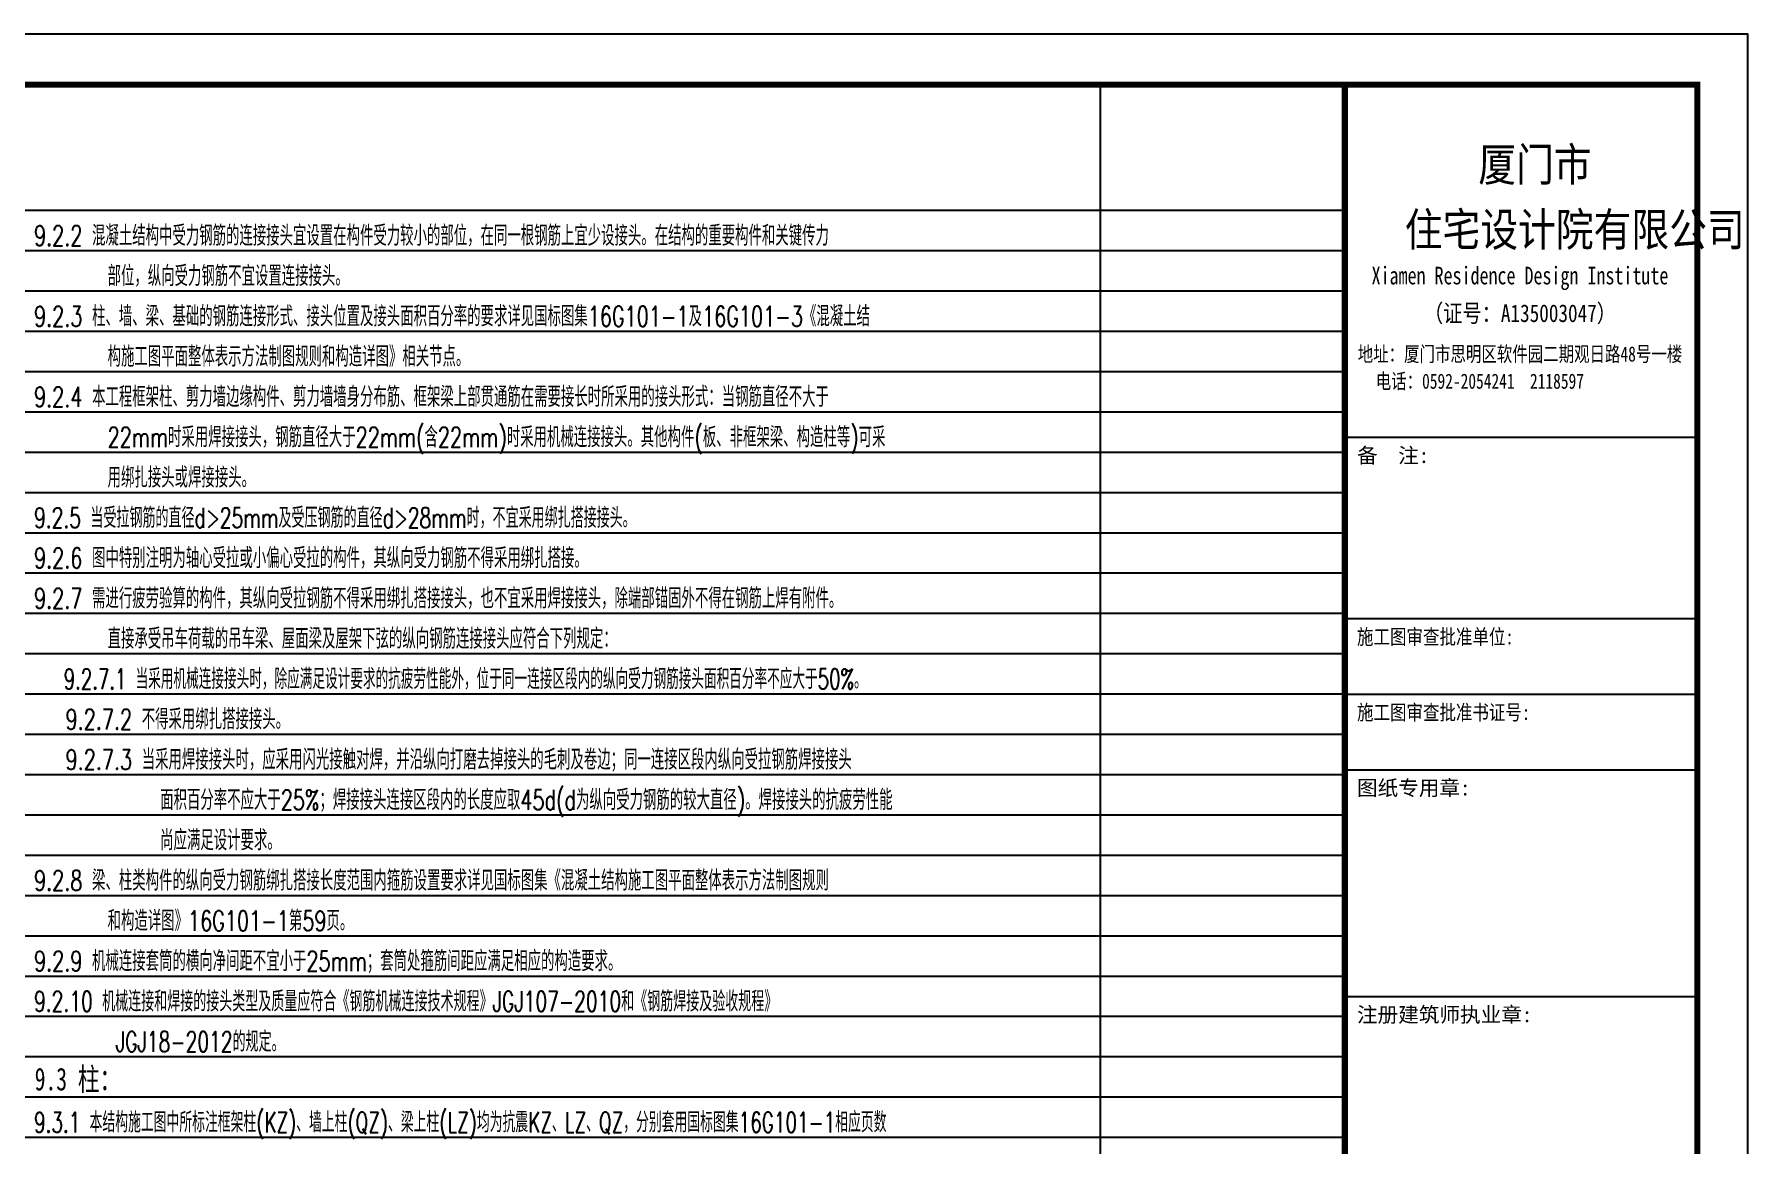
# Model space of a CAD drawing. Extents: x -441005 to 725361, y -182459 to 319313.
# Drawn here: x -272971 to -238950, y -66993 to -44950 of the extents above; entities that cross this region are included whole.
import ezdxf
from ezdxf.enums import TextEntityAlignment as Align

# ---------------------------------------------------------------- set-up
doc = ezdxf.new("R2010")
doc.units = 0
doc.header["$LTSCALE"] = 100
doc.layers.get('0').update_dxf_attribs({"linetype": 'CONTINUOUS'})
doc.layers.get('Defpoints').update_dxf_attribs({"linetype": 'CONTINUOUS'})
doc.layers.add('图框', color=7, linetype='CONTINUOUS')
doc.layers.add('总说明', color=7, linetype='CONTINUOUS')
doc.styles.add('HZTXT', font='TXT', dxfattribs={"bigfont": 'HZTXT'})
doc.styles.add('图名', font='simhei_1.ttf')
doc.styles.add('图框字型一', font='SimSun.ttf')
doc.styles.add('总说明', font='romans.shx', dxfattribs={"width": 0.8, "bigfont": 'dxfs.shx'})
doc.styles.add('总说明A', font='romans.shx', dxfattribs={"width": 0.8, "bigfont": 'dxfs.shx'})

# ---------------------------------------------------------------- blocks, each defined once
blk = doc.blocks.new('A2+1_2')
at = {"layer": '图框'}
for p, q in [((81100, 34000), (88100, 34000)), ((81100, 30400), (88100, 30400)), ((81100, 28900), (88100, 28900)), ((81100, 27400), (88100, 27400)), ((81100, 22900), (88100, 22900))]:
    blk.add_line(p, q, dxfattribs=at)
blk.add_lwpolyline([(0, 0), (89100, 0), (89100, 42000), (0, 42000)], close=True, dxfattribs=at)
at = {"layer": '图框', "const_width": 120}
blk.add_lwpolyline([(2500, 1000), (88100, 1000), (88100, 41000), (2500, 41000)], close=True, dxfattribs=at)
blk.add_lwpolyline([(81100, 41000), (81100, 1000)], dxfattribs=at)
at = {"layer": '图框'}
for s, height, style, p in [('厦门市', 750, 'HZTXT', (83750, 39013)), ('住宅设计院有限公司', 750, 'HZTXT', (82290, 37723)), ('备  注:', 300, '图框字型一', (81342, 33490)), ('图纸专用章:', 300, '图框字型一', (81342, 26890)), ('注册建筑师执业章:', 300, '图框字型一', (81342, 22390))]:
    blk.add_text(s, height=height, dxfattribs=dict(at, style=style)).set_placement(p)
at = {"layer": '图框', "style": '图框字型一'}
for s, height, width, p in [('Xiamen Residence Design Institute', 350, 0.75, (84578, 37036)), ('（证号：A135003047）', 350, 0.8, (84578, 36288)), ('地址：厦门市思明区软件园二期观日路48号一楼', 300, 0.75, (84578, 35504)), ('电话：0592-2054241  2118597', 300, 0.75, (83781, 34964))]:
    blk.add_text(s, height=height, dxfattribs=dict(at, width=width)).set_placement(p, align=Align.CENTER)
at = {"layer": '图框', "style": '图框字型一', "width": 0.8}
for s, p in [('施工图审查批准单位:', (81342, 29890)), ('施工图审查批准书证号:', (81342, 28390))]:
    blk.add_text(s, height=300, dxfattribs=at).set_placement(p)

msp = doc.modelspace()

# ---------------------------------------------------------------- linework, layer by layer
at = {"layer": 'Defpoints', "color": 1}
for p, q in [((-251800, -85950), (-251800, -45950)), ((-246950, -48450.1), (-325650, -48450.1)), ((-246950, -49250.1), (-325650, -49250.1)), ((-246950, -50050.1), (-325650, -50050.1)), ((-246950, -50850.1), (-325650, -50850.1)), ((-246950, -51650.1), (-325650, -51650.1)), ((-246950, -52450.1), (-325650, -52450.1)), ((-246950, -53250.1), (-325650, -53250.1)), ((-246950, -54050.1), (-325650, -54050.1)), ((-246950, -54850.1), (-325650, -54850.1)), ((-246950, -55650.1), (-325650, -55650.1)), ((-246950, -56450.1), (-325650, -56450.1)), ((-246950, -57250.1), (-325650, -57250.1)), ((-246950, -58050.1), (-325650, -58050.1)), ((-246950, -58850.1), (-325650, -58850.1)), ((-246950, -59650.1), (-325650, -59650.1)), ((-246950, -60450.1), (-325650, -60450.1)), ((-246950, -61250.1), (-325650, -61250.1)), ((-246950, -62050.1), (-325650, -62050.1)), ((-246950, -62850.1), (-325650, -62850.1)), ((-246950, -63650.1), (-325650, -63650.1)), ((-246950, -64450.1), (-325650, -64450.1)), ((-246950, -65250.1), (-325650, -65250.1)), ((-246950, -66050.1), (-325650, -66050.1)), ((-246950, -66850.1), (-325650, -66850.1))]:
    msp.add_line(p, q, dxfattribs=at)

# ---------------------------------------------------------------- block references
msp.add_blockref('A2+1_2', (-328050, -86950))

# ---------------------------------------------------------------- texts
at = {"layer": '总说明'}
for s, height, style, width, p in [('9.2.2 混凝土结构中受力钢筋的连接接头宜设置在构件受力较小的部位，在同一根钢筋上宜少设接头。在结构的重要构件和关键传力', 400, '总说明A', 0.7, (-272975.8, -49147.5)), ('       部位，纵向受力钢筋不宜设置连接接头。', 400, '总说明A', 0.7, (-272975.8, -49947.5)), ('9.2.3 柱、墙、梁、基础的钢筋连接形式、接头位置及接头面积百分率的要求详见国标图集16G101-1及16G101-3《混凝土结', 400, '总说明A', 0.7, (-272975.8, -50747.5)), ('       构施工图平面整体表示方法制图规则和构造详图》相关节点。', 400, '总说明A', 0.7, (-272975.8, -51547.5)), ('9.2.4 本工程框架柱、剪力墙边缘构件、剪力墙墙身分布筋、框架梁上部贯通筋在需要接长时所采用的接头形式：当钢筋直径不大于', 400, '总说明A', 0.7, (-272975.8, -52347.5)), ('       22mm时采用焊接接头，钢筋直径大于22mm(含22mm)时采用机械连接接头。其他构件(板、非框架梁、构造柱等)可采', 400, '总说明A', 0.7, (-272975.8, -53147.5)), ('       用绑扎接头或焊接接头。', 400, '总说明A', 0.7, (-272975.8, -53947.5)), ('9.2.5 当受拉钢筋的直径d>25mm及受压钢筋的直径d>28mm时，不宜采用绑扎搭接接头。', 400, '总说明A', 0.68, (-272975.8, -54747.5)), ('9.2.6 图中特别注明为轴心受拉或小偏心受拉的构件，其纵向受力钢筋不得采用绑扎搭接。', 400, '总说明A', 0.7, (-272975.8, -55547.5)), ('9.2.7 需进行疲劳验算的构件，其纵向受拉钢筋不得采用绑扎搭接接头，也不宜采用焊接接头，除端部锚固外不得在钢筋上焊有附件。', 400, '总说明A', 0.7, (-272975.8, -56347.5)), ('       直接承受吊车荷载的吊车梁、屋面梁及屋架下弦的纵向钢筋连接接头应符合下列规定：', 400, '总说明A', 0.7, (-272975.8, -57147.5)), ('   9.2.7.1 当采用机械连接接头时，除应满足设计要求的抗疲劳性能外，位于同一连接区段内的纵向受力钢筋接头面积百分率不应大于50%。', 400, '总说明A', 0.66, (-272975.8, -57947.5)), ('   9.2.7.2 不得采用绑扎搭接接头。', 400, '总说明A', 0.7, (-272975.8, -58747.5)), ('   9.2.7.3 当采用焊接接头时，应采用闪光接触对焊，并沿纵向打磨去掉接头的毛刺及卷边；同一连接区段内纵向受拉钢筋焊接接头', 400, '总说明A', 0.7, (-272975.8, -59547.5)), ('            面积百分率不应大于25%；焊接接头连接区段内的长度应取45d(d为纵向受力钢筋的较大直径)。焊接接头的抗疲劳性能', 400, '总说明A', 0.7, (-272975.8, -60347.5)), ('            尚应满足设计要求。', 400, '总说明A', 0.7, (-272975.8, -61147.5)), ('9.2.8 梁、柱类构件的纵向受力钢筋绑扎搭接长度范围内箍筋设置要求详见国标图集《混凝土结构施工图平面整体表示方法制图规则', 400, '总说明A', 0.7, (-272975.8, -61947.5)), ('       和构造详图》16G101-1第59页。', 400, '总说明A', 0.7, (-272975.8, -62747.5)), ('9.2.9 机械连接套筒的横向净间距不宜小于25mm；套筒处箍筋间距应满足相应的构造要求。', 400, '总说明A', 0.7, (-272975.8, -63547.5)), ('9.2.10 机械连接和焊接的接头类型及质量应符合《钢筋机械连接技术规程》JGJ107-2010和《钢筋焊接及验收规程》', 400, '总说明A', 0.68, (-272975.8, -64347.5)), ('        JGJ18-2012的规定。', 400, '总说明A', 0.68, (-272975.8, -65147.5)), ('9.3 柱：', 450, '图名', 0.7, (-272963.1, -65914.6))]:
    msp.add_text(s, height=height, dxfattribs=dict(at, style=style, width=width)).set_placement(p)
at = {"layer": '总说明', "color": 2, "style": '总说明', "width": 0.67}
msp.add_text('9.3.1 本结构施工图中所标注框架柱(KZ)、墙上柱(QZ)、梁上柱(LZ)均为抗震KZ、LZ、QZ，分别套用国标图集16G101-1相应页数', height=400, dxfattribs=at).set_placement((-272975.8, -66747.5))

doc.saveas('drawing.dxf')
